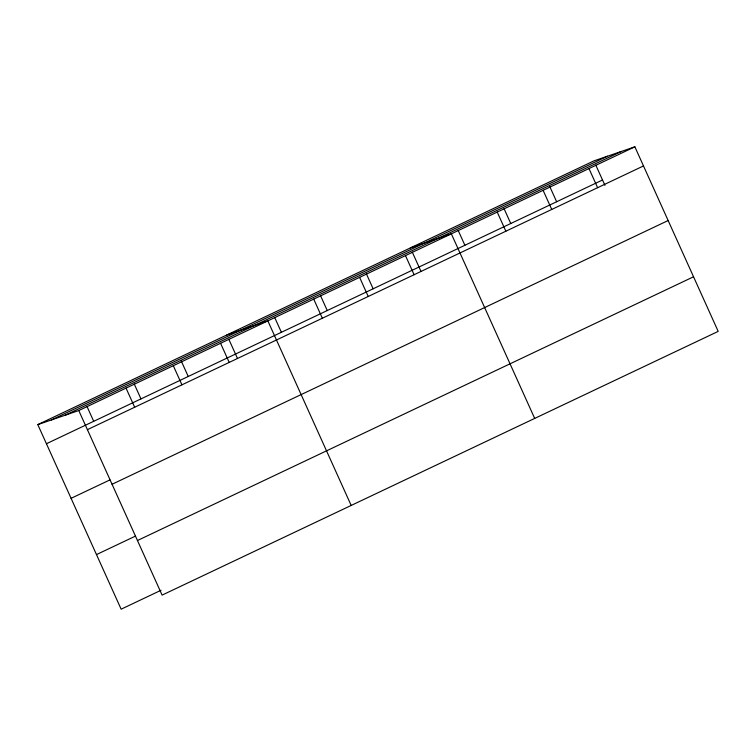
<?xml version="1.0" encoding="UTF-8"?>
<svg xmlns="http://www.w3.org/2000/svg" width="756" height="756" viewBox="0 0 756 756"><rect width="100%" height="100%" fill="white"/><g stroke="black" fill="none" stroke-linecap="round" stroke-linejoin="round"><path stroke-width="1.13" d="M37.8 424.617L593.895 160.886L634.86 146.815L718.2 331.383L162.105 595.114L78.775 410.546L37.8 424.617L121.14 609.185L161.056 590.256M51.323 419.967L607.408 156.237M65.252 415.186L621.337 151.455M78.775 410.546L634.86 146.815M46.428 443.734L602.523 179.994M87.403 429.663L643.498 165.933M71.083 498.327L109.951 479.899M112.058 484.265L668.143 220.535M96.484 554.583L135.352 536.155M137.46 540.521L693.545 276.781M410.385 247.911L451.351 233.84L534.69 418.418M226.866 334.946L267.841 320.875L351.181 505.452M595.813 165.129L604.942 185.352M588.981 168.569L597.618 187.686M549.451 185.825L556.643 201.757M543.11 190.332L551.738 209.45M504.054 208.647L510.763 223.511M497.231 212.086L505.858 231.204M458.174 230.4L464.893 245.275M412.303 252.164L420.95 271.31M405.471 255.604L414.108 274.721M366.424 273.918L373.133 288.792M359.601 277.357L368.229 296.475M320.544 295.681L327.253 310.546M313.721 299.121L322.349 318.238M274.664 317.435L281.383 332.3M228.784 339.198L237.431 358.344M220.572 343.29L229.21 362.407M181.043 360.546L188.235 376.479M173.304 365.715L181.941 384.823M134.256 384.029L140.966 398.894M126.044 388.13L134.672 407.248M86.987 406.445L93.697 421.309"/></g></svg>
